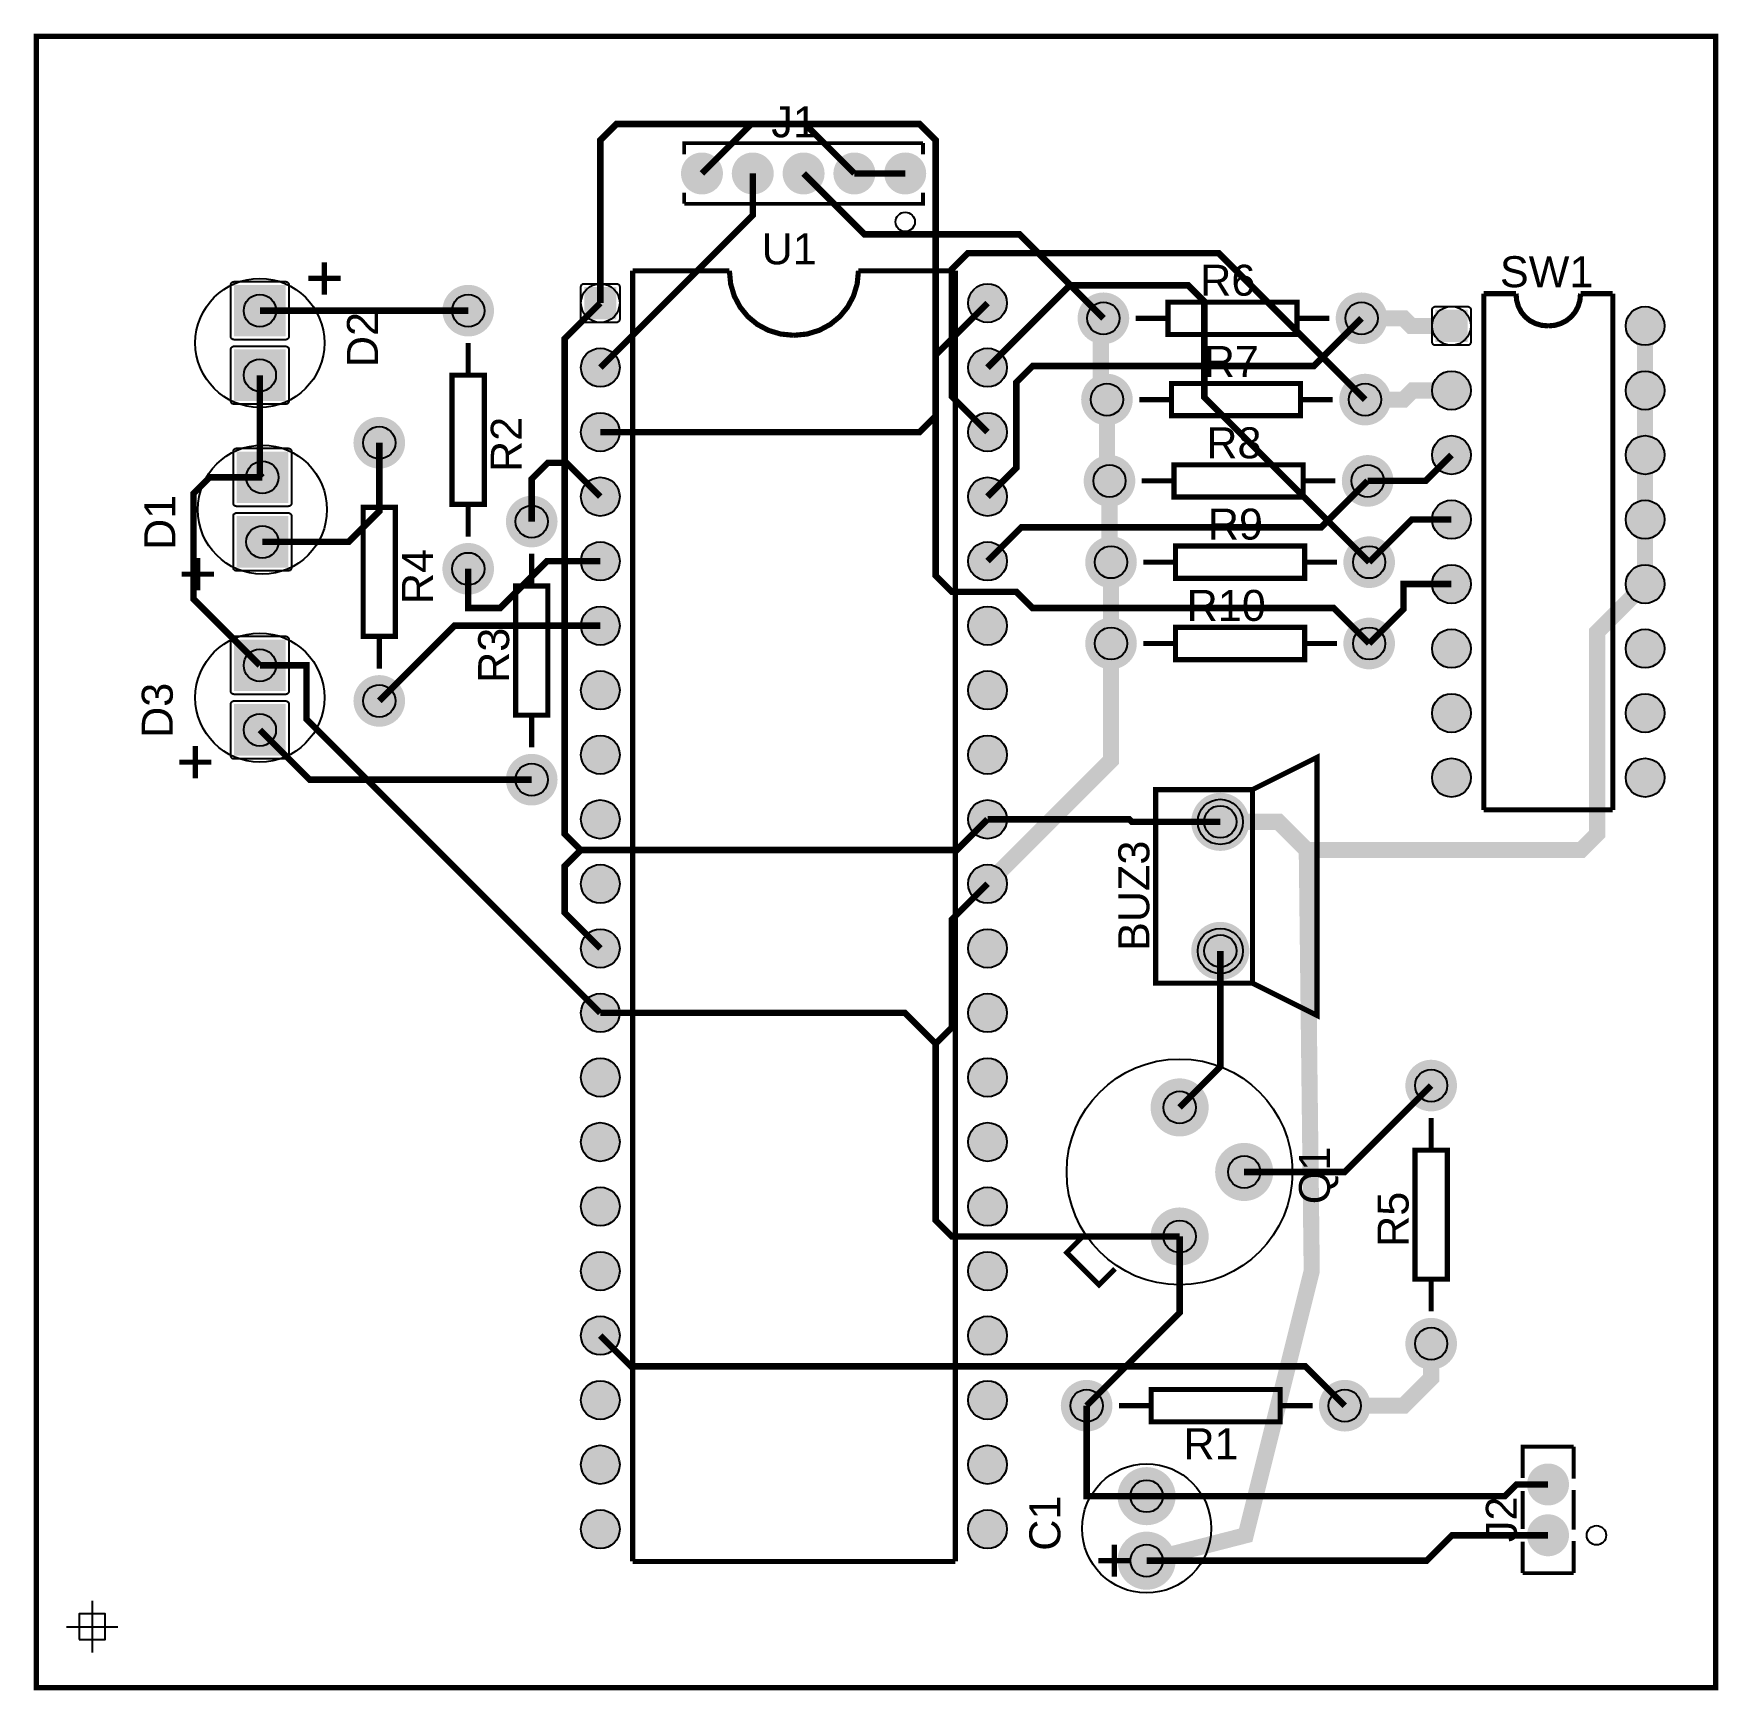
# Model space of a CAD drawing. Header units: inches. Extents: x -1.31 to 1.31, y -1.28 to 1.28.
import ezdxf

# ---------------------------------------------------------------- set-up
doc = ezdxf.new("R2010")
doc.units = ezdxf.units.IN
doc.layers.get('0').update_dxf_attribs({"linetype": 'CONTINUOUS'})

# ---------------------------------------------------------------- blocks, each defined once
blk = doc.blocks.new('EPAD')
at = {"const_width": 0.5}
blk.add_lwpolyline([(-0.25, 0, 1), (0.25, 0, 1)], format="xyb", close=True, dxfattribs=at)
blk = doc.blocks.new('RPAD')
blk.add_trace([(-0.5, -0.5), (-0.5, 0.5), (0.5, -0.5), (0.5, 0.5)])

msp = doc.modelspace()

# ---------------------------------------------------------------- linework, layer by layer
for points, const_width in [([(-1.301181, -1.279528), (1.301181, -1.279528), (1.301181, 1.279528), (-1.301181, 1.279528), (-1.301181, -1.279528)], 0.008), ([(-1.301181, -1.279528), (1.301181, -1.279528), (1.301181, 1.279528), (-1.301181, 1.279528), (-1.301181, -1.279528)], 0.008), ([(-0.427165, 0.866142), (-0.427165, 1.118504), (-0.402165, 1.143504), (-0.110039, 1.143504), (-0.033465, 1.066929)], 0.01), ([(-0.427165, 0.666142), (0.06752, 0.666142), (0.09252, 0.691142), (0.09252, 1.118504), (0.06752, 1.143504), (-0.19311, 1.143504), (-0.269685, 1.066929)], 0.01), ([(0.072776, 1.113929), (-0.297185, 1.113929), (-0.297185, 1.096797)], 0.006), ([(0.072776, 1.113929), (-0.297185, 1.113929), (-0.297185, 1.096797)], 0.006), ([(0.072776, 1.096797), (0.072776, 1.113929)], 0.006), ([(0.072776, 1.096797), (0.072776, 1.113929)], 0.006), ([(-0.427165, 0.766142), (-0.190945, 1.002362), (-0.190945, 1.066929)], 0.01), ([(0.352362, 0.84252), (0.222228, 0.972654), (-0.01793, 0.972654), (-0.112205, 1.066929)], 0.01), ([(-0.033465, 1.066929), (0.045276, 1.066929)], 0.01), ([(-0.297185, 1.019929), (0.072776, 1.019929), (0.072776, 1.037061)], 0.006), ([(-0.297185, 1.037061), (-0.297185, 1.019929)], 0.006), ([(-0.297185, 1.019929), (0.072776, 1.019929), (0.072776, 1.037061)], 0.006), ([(-0.297185, 1.037061), (-0.297185, 1.019929)], 0.006), ([(0.757874, 0.716535), (0.530905, 0.943504), (0.14252, 0.943504), (0.11752, 0.918504), (0.11752, 0.721457), (0.172835, 0.666142)], 0.01), ([(-0.854724, 0.929331), (-0.854724, 0.879331)], 0.008), ([(-0.854724, 0.929331), (-0.854724, 0.879331)], 0.008), ([(-0.377165, 0.916142), (-0.227165, 0.916142)], 0.008), ([(-0.377165, 0.916142), (-0.377165, -1.083858)], 0.008), ([(-0.377165, 0.916142), (-0.227165, 0.916142)], 0.008), ([(-0.377165, 0.916142), (-0.377165, -1.083858)], 0.008), ([(-0.127165, 0.816142), (-0.147828, 0.818142), (-0.166837, 0.823892), (-0.183855, 0.833017), (-0.19854, 0.845142), (-0.210554, 0.859892), (-0.219556, 0.876892), (-0.225206, 0.895767), (-0.227165, 0.916142)], 0.008), ([(-0.127165, 0.816142), (-0.147828, 0.818142), (-0.166837, 0.823892), (-0.183855, 0.833017), (-0.19854, 0.845142), (-0.210554, 0.859892), (-0.219556, 0.876892), (-0.225206, 0.895767), (-0.227165, 0.916142)], 0.008), ([(-0.127165, 0.816142), (-0.106791, 0.818142), (-0.087915, 0.823892), (-0.070915, 0.833017), (-0.056165, 0.845142), (-0.04404, 0.859892), (-0.034915, 0.876892), (-0.029165, 0.895767), (-0.027165, 0.916142)], 0.008), ([(-0.127165, 0.816142), (-0.106791, 0.818142), (-0.087915, 0.823892), (-0.070915, 0.833017), (-0.056165, 0.845142), (-0.04404, 0.859892), (-0.034915, 0.876892), (-0.029165, 0.895767), (-0.027165, 0.916142)], 0.008), ([(-0.027165, 0.916142), (0.122835, 0.916142)], 0.008), ([(-0.027165, 0.916142), (0.122835, 0.916142)], 0.008), ([(0.122835, 0.916142), (0.122835, -1.083858)], 0.008), ([(0.122835, 0.916142), (0.122835, -1.083858)], 0.008), ([(-0.829724, 0.904331), (-0.879724, 0.904331)], 0.008), ([(-0.829724, 0.904331), (-0.879724, 0.904331)], 0.008), ([(0.764173, 0.464567), (0.508847, 0.719893), (0.508847, 0.868504), (0.483847, 0.893504), (0.300197, 0.893504), (0.172835, 0.766142)], 0.01), ([(-0.427165, 0.866142), (-0.48248, 0.810827), (-0.48248, 0.043504), (-0.45748, 0.018504)], 0.01), ([(0.764173, 0.338583), (0.709252, 0.393504), (0.24252, 0.393504), (0.21752, 0.418504), (0.11752, 0.418504), (0.09252, 0.443504), (0.09252, 0.785827), (0.172835, 0.866142)], 0.01), ([(0.452362, 0.81752), (0.652362, 0.81752), (0.652362, 0.86752), (0.452362, 0.86752), (0.452362, 0.81752)], 0.008), ([(0.452362, 0.81752), (0.652362, 0.81752), (0.652362, 0.86752), (0.452362, 0.86752), (0.452362, 0.81752)], 0.008), ([(0.941732, 0.880709), (0.991732, 0.880709)], 0.008), ([(0.941732, 0.880709), (0.941732, 0.080709)], 0.008), ([(0.941732, 0.880709), (0.991732, 0.880709)], 0.008), ([(0.941732, 0.880709), (0.941732, 0.080709)], 0.008), ([(1.041732, 0.830709), (1.031258, 0.831668), (1.021685, 0.834443), (1.013168, 0.838883), (1.005857, 0.844834), (0.999906, 0.852144), (0.995467, 0.860662), (0.992691, 0.870234), (0.991732, 0.880709)], 0.008), ([(1.041732, 0.830709), (1.031258, 0.831668), (1.021685, 0.834443), (1.013168, 0.838883), (1.005857, 0.844834), (0.999906, 0.852144), (0.995467, 0.860662), (0.992691, 0.870234), (0.991732, 0.880709)], 0.008), ([(1.041732, 0.830709), (1.05192, 0.831668), (1.061357, 0.834443), (1.069857, 0.838883), (1.077232, 0.844834), (1.083295, 0.852144), (1.087857, 0.860662), (1.090732, 0.870234), (1.091732, 0.880709)], 0.008), ([(1.041732, 0.830709), (1.05192, 0.831668), (1.061357, 0.834443), (1.069857, 0.838883), (1.077232, 0.844834), (1.083295, 0.852144), (1.087857, 0.860662), (1.090732, 0.870234), (1.091732, 0.880709)], 0.008), ([(1.091732, 0.880709), (1.141732, 0.880709)], 0.008), ([(1.091732, 0.880709), (1.141732, 0.880709)], 0.008), ([(1.141732, 0.080709), (1.141732, 0.880709)], 0.008), ([(1.141732, 0.080709), (1.141732, 0.880709)], 0.008), ([(-0.63189, 0.854331), (-0.954724, 0.854331)], 0.01), ([(0.752362, 0.84252), (0.678346, 0.768504), (0.24252, 0.768504), (0.21752, 0.743504), (0.21752, 0.610827), (0.172835, 0.566142)], 0.01), ([(0.352362, 0.84252), (0.348425, 0.84252), (0.348425, 0.725984), (0.357874, 0.716535)], 0.025), ([(0.402362, 0.84252), (0.452362, 0.84252)], 0.008), ([(0.402362, 0.84252), (0.452362, 0.84252)], 0.008), ([(0.652362, 0.84252), (0.702362, 0.84252)], 0.008), ([(0.652362, 0.84252), (0.702362, 0.84252)], 0.008), ([(0.752362, 0.84252), (0.81752, 0.84252), (0.829331, 0.830709), (0.891732, 0.830709)], 0.025), ([(1.191732, 0.730709), (1.191732, 0.830709)], 0.025), ([(-0.63189, 0.804331), (-0.63189, 0.754331)], 0.008), ([(-0.63189, 0.804331), (-0.63189, 0.754331)], 0.008), ([(-0.950787, 0.596063), (-0.954724, 0.6), (-0.954724, 0.754331)], 0.01), ([(-0.65689, 0.554331), (-0.60689, 0.554331), (-0.60689, 0.754331), (-0.65689, 0.754331), (-0.65689, 0.554331)], 0.008), ([(-0.65689, 0.554331), (-0.60689, 0.554331), (-0.60689, 0.754331), (-0.65689, 0.754331), (-0.65689, 0.554331)], 0.008), ([(0.457874, 0.691535), (0.657874, 0.691535), (0.657874, 0.741535), (0.457874, 0.741535), (0.457874, 0.691535)], 0.008), ([(0.457874, 0.691535), (0.657874, 0.691535), (0.657874, 0.741535), (0.457874, 0.741535), (0.457874, 0.691535)], 0.008), ([(0.757874, 0.716535), (0.81752, 0.716535), (0.831693, 0.730709), (0.891732, 0.730709)], 0.025), ([(1.191732, 0.630709), (1.191732, 0.730709)], 0.025), ([(0.357874, 0.716535), (0.357874, 0.594488), (0.361811, 0.590551), (0.361811, 0.466929), (0.364173, 0.464567), (0.364173, 0.338583)], 0.025), ([(0.407874, 0.716535), (0.457874, 0.716535)], 0.008), ([(0.407874, 0.716535), (0.457874, 0.716535)], 0.008), ([(0.657874, 0.716535), (0.707874, 0.716535)], 0.008), ([(0.657874, 0.716535), (0.707874, 0.716535)], 0.008), ([(-0.769685, 0.649606), (-0.769685, 0.543504), (-0.817126, 0.496063), (-0.950787, 0.496063)], 0.01), ([(0.761811, 0.590551), (0.851575, 0.590551), (0.891732, 0.630709)], 0.01), ([(1.191732, 0.530709), (1.191732, 0.630709)], 0.025), ([(-0.950787, 0.596063), (-1.03248, 0.596063), (-1.05748, 0.571063), (-1.05748, 0.40748), (-0.954724, 0.304724)], 0.01), ([(-0.769685, 0.599606), (-0.769685, 0.549606)], 0.008), ([(-0.769685, 0.599606), (-0.769685, 0.549606)], 0.008), ([(-0.533465, 0.527559), (-0.533465, 0.593504), (-0.508465, 0.618504), (-0.479528, 0.618504), (-0.427165, 0.566142)], 0.01), ([(0.461811, 0.565551), (0.661811, 0.565551), (0.661811, 0.615551), (0.461811, 0.615551), (0.461811, 0.565551)], 0.008), ([(0.461811, 0.565551), (0.661811, 0.565551), (0.661811, 0.615551), (0.461811, 0.615551), (0.461811, 0.565551)], 0.008), ([(0.761811, 0.590551), (0.689764, 0.518504), (0.225197, 0.518504), (0.172835, 0.466142)], 0.01), ([(0.411811, 0.590551), (0.461811, 0.590551)], 0.008), ([(0.411811, 0.590551), (0.461811, 0.590551)], 0.008), ([(0.661811, 0.590551), (0.711811, 0.590551)], 0.008), ([(0.661811, 0.590551), (0.711811, 0.590551)], 0.008), ([(-0.794685, 0.349606), (-0.744685, 0.349606), (-0.744685, 0.549606), (-0.794685, 0.549606), (-0.794685, 0.349606)], 0.008), ([(-0.794685, 0.349606), (-0.744685, 0.349606), (-0.744685, 0.549606), (-0.794685, 0.549606), (-0.794685, 0.349606)], 0.008), ([(-0.63189, 0.554331), (-0.63189, 0.504331)], 0.008), ([(-0.63189, 0.554331), (-0.63189, 0.504331)], 0.008), ([(0.764173, 0.464567), (0.830315, 0.530709), (0.891732, 0.530709)], 0.01), ([(1.191732, 0.430709), (1.191732, 0.530709)], 0.025), ([(-1.050787, 0.421063), (-1.050787, 0.471063)], 0.008), ([(-1.050787, 0.421063), (-1.050787, 0.471063)], 0.008), ([(-0.63189, 0.454331), (-0.63189, 0.393504), (-0.58248, 0.393504), (-0.509843, 0.466142), (-0.427165, 0.466142)], 0.01), ([(-0.533465, 0.427559), (-0.533465, 0.477559)], 0.008), ([(-0.533465, 0.427559), (-0.533465, 0.477559)], 0.008), ([(0.464173, 0.439567), (0.664173, 0.439567), (0.664173, 0.489567), (0.464173, 0.489567), (0.464173, 0.439567)], 0.008), ([(0.464173, 0.439567), (0.664173, 0.439567), (0.664173, 0.489567), (0.464173, 0.489567), (0.464173, 0.439567)], 0.008), ([(-1.075787, 0.446063), (-1.025787, 0.446063)], 0.008), ([(-1.075787, 0.446063), (-1.025787, 0.446063)], 0.008), ([(0.414173, 0.464567), (0.464173, 0.464567)], 0.008), ([(0.414173, 0.464567), (0.464173, 0.464567)], 0.008), ([(0.664173, 0.464567), (0.714173, 0.464567)], 0.008), ([(0.664173, 0.464567), (0.714173, 0.464567)], 0.008), ([(-0.558465, 0.227559), (-0.508465, 0.227559), (-0.508465, 0.427559), (-0.558465, 0.427559), (-0.558465, 0.227559)], 0.008), ([(-0.558465, 0.227559), (-0.508465, 0.227559), (-0.508465, 0.427559), (-0.558465, 0.427559), (-0.558465, 0.227559)], 0.008), ([(1.191732, 0.430709), (1.11752, 0.356496), (1.11752, 0.043504), (1.09252, 0.018504), (0.66752, 0.018504)], 0.025), ([(0.764173, 0.338583), (0.81752, 0.391929), (0.81752, 0.430709), (0.891732, 0.430709)], 0.01), ([(-0.769685, 0.249606), (-0.65315, 0.366142), (-0.427165, 0.366142)], 0.01), ([(0.464173, 0.313583), (0.664173, 0.313583), (0.664173, 0.363583), (0.464173, 0.363583), (0.464173, 0.313583)], 0.008), ([(0.464173, 0.313583), (0.664173, 0.313583), (0.664173, 0.363583), (0.464173, 0.363583), (0.464173, 0.313583)], 0.008), ([(-0.769685, 0.349606), (-0.769685, 0.299606)], 0.008), ([(-0.769685, 0.349606), (-0.769685, 0.299606)], 0.008), ([(0.172835, -0.033858), (0.364173, 0.15748), (0.364173, 0.338583)], 0.025), ([(0.414173, 0.338583), (0.464173, 0.338583)], 0.008), ([(0.414173, 0.338583), (0.464173, 0.338583)], 0.008), ([(0.664173, 0.338583), (0.714173, 0.338583)], 0.008), ([(0.664173, 0.338583), (0.714173, 0.338583)], 0.008), ([(-0.427165, -0.233858), (-0.88248, 0.221457), (-0.88248, 0.304724), (-0.954724, 0.304724)], 0.01), ([(-0.533465, 0.127559), (-0.877559, 0.127559), (-0.954724, 0.204724)], 0.01), ([(-0.533465, 0.177559), (-0.533465, 0.227559)], 0.008), ([(-0.533465, 0.177559), (-0.533465, 0.227559)], 0.008), ([(-1.054724, 0.129724), (-1.054724, 0.179724)], 0.008), ([(-1.054724, 0.129724), (-1.054724, 0.179724)], 0.008), ([(-1.079724, 0.154724), (-1.029724, 0.154724)], 0.008), ([(-1.079724, 0.154724), (-1.029724, 0.154724)], 0.008), ([(0.583465, -0.187795), (0.683465, -0.237795), (0.683465, 0.162205), (0.583465, 0.112205)], 0.008), ([(0.583465, -0.187795), (0.683465, -0.237795), (0.683465, 0.162205), (0.583465, 0.112205)], 0.008), ([(0.433465, -0.187795), (0.433465, 0.112205), (0.583465, 0.112205), (0.583465, -0.187795), (0.433465, -0.187795)], 0.008), ([(0.433465, -0.187795), (0.433465, 0.112205), (0.583465, 0.112205), (0.583465, -0.187795), (0.433465, -0.187795)], 0.008), ([(0.941732, 0.080709), (1.141732, 0.080709)], 0.008), ([(0.941732, 0.080709), (1.141732, 0.080709)], 0.008), ([(0.172835, 0.066142), (0.125197, 0.018504), (-0.45748, 0.018504), (-0.48248, -0.006496), (-0.48248, -0.078543), (-0.427165, -0.133858)], 0.01), ([(0.172835, 0.066142), (0.39252, 0.066142), (0.396457, 0.062205), (0.533465, 0.062205)], 0.01), ([(0.533465, 0.062205), (0.623819, 0.062205), (0.66752, 0.018504)], 0.025), ([(0.419291, -1.082677), (0.572835, -1.043307), (0.675197, -0.633858), (0.66752, 0.018504)], 0.025), ([(0.172835, -0.033858), (0.11752, -0.089173), (0.11752, -0.256496), (0.09252, -0.281496)], 0.01), ([(0.470472, -0.380315), (0.533465, -0.317323), (0.533465, -0.137795)], 0.01), ([(-0.427165, -0.233858), (0.044882, -0.233858), (0.09252, -0.281496)], 0.01), ([(0.470472, -0.580315), (0.11752, -0.580315), (0.09252, -0.555315), (0.09252, -0.281496)], 0.01), ([(0.860236, -0.346457), (0.726378, -0.480315), (0.570472, -0.480315)], 0.01), ([(0.860236, -0.446457), (0.860236, -0.396457)], 0.008), ([(0.860236, -0.446457), (0.860236, -0.396457)], 0.008), ([(0.835236, -0.646457), (0.885236, -0.646457), (0.885236, -0.446457), (0.835236, -0.446457), (0.835236, -0.646457)], 0.008), ([(0.835236, -0.646457), (0.885236, -0.646457), (0.885236, -0.446457), (0.835236, -0.446457), (0.835236, -0.646457)], 0.008), ([(0.320472, -0.580315), (0.295472, -0.605315), (0.345472, -0.655315), (0.370472, -0.630315)], 0.008), ([(0.320472, -0.580315), (0.295472, -0.605315), (0.345472, -0.655315), (0.370472, -0.630315)], 0.008), ([(0.470472, -0.580315), (0.470472, -0.698425), (0.326378, -0.84252)], 0.01), ([(0.860236, -0.696457), (0.860236, -0.646457)], 0.008), ([(0.860236, -0.696457), (0.860236, -0.646457)], 0.008), ([(0.726378, -0.84252), (0.665354, -0.781496), (-0.379528, -0.781496), (-0.427165, -0.733858)], 0.01), ([(0.726378, -0.84252), (0.81752, -0.84252), (0.860236, -0.799803), (0.860236, -0.746457)], 0.025), ([(0.426378, -0.86752), (0.626378, -0.86752), (0.626378, -0.81752), (0.426378, -0.81752), (0.426378, -0.86752)], 0.008), ([(0.426378, -0.86752), (0.626378, -0.86752), (0.626378, -0.81752), (0.426378, -0.81752), (0.426378, -0.86752)], 0.008), ([(0.419291, -0.982677), (0.326378, -0.982677), (0.326378, -0.84252)], 0.01), ([(0.426378, -0.84252), (0.376378, -0.84252)], 0.008), ([(0.426378, -0.84252), (0.376378, -0.84252)], 0.008), ([(0.676378, -0.84252), (0.626378, -0.84252)], 0.008), ([(0.676378, -0.84252), (0.626378, -0.84252)], 0.008), ([(1.080968, -0.905937), (1.001969, -0.905937), (1.001969, -0.954649)], 0.006), ([(1.080968, -0.905937), (1.001969, -0.905937), (1.001969, -0.954649)], 0.006), ([(1.080968, -0.955745), (1.080968, -0.905937)], 0.006), ([(1.080968, -0.955745), (1.080968, -0.905937)], 0.006), ([(0.419291, -0.982677), (0.974409, -0.982677), (0.99252, -0.964567), (1.041339, -0.964567)], 0.01), ([(1.001969, -0.974485), (1.001969, -1.033389)], 0.006), ([(1.001969, -0.974485), (1.001969, -1.033389)], 0.006), ([(1.080968, -1.034485), (1.080968, -0.973389)], 0.006), ([(1.080968, -1.034485), (1.080968, -0.973389)], 0.006), ([(0.419291, -1.082677), (0.85315, -1.082677), (0.89252, -1.043307), (1.041339, -1.043307)], 0.01), ([(0.369291, -1.107677), (0.369291, -1.057677)], 0.008), ([(0.369291, -1.107677), (0.369291, -1.057677)], 0.008), ([(1.001969, -1.053225), (1.001969, -1.101937)], 0.006), ([(1.001969, -1.053225), (1.001969, -1.101937)], 0.006), ([(1.080968, -1.101937), (1.080968, -1.052129)], 0.006), ([(1.080968, -1.101937), (1.080968, -1.052129)], 0.006), ([(0.122835, -1.083858), (-0.377165, -1.083858)], 0.008), ([(0.122835, -1.083858), (-0.377165, -1.083858)], 0.008), ([(0.344291, -1.082677), (0.394291, -1.082677)], 0.008), ([(0.344291, -1.082677), (0.394291, -1.082677)], 0.008), ([(1.001969, -1.101937), (1.080968, -1.101937)], 0.006), ([(1.001969, -1.101937), (1.080968, -1.101937)], 0.006)]:
    msp.add_lwpolyline(points, dxfattribs=dict(const_width=const_width))
for points in [[(-0.909724, 0.894331), (-0.909724, 0.814331), (-0.909824, 0.813308), (-0.91011, 0.812363), (-0.910565, 0.811513), (-0.91117, 0.810776), (-0.911907, 0.810171), (-0.912757, 0.809717), (-0.913702, 0.80943), (-0.914724, 0.809331), (-0.994724, 0.809331), (-0.995747, 0.80943), (-0.996692, 0.809717), (-0.997542, 0.810171), (-0.998279, 0.810776), (-0.998884, 0.811513), (-0.999339, 0.812363), (-0.999625, 0.813308), (-0.999724, 0.814331), (-0.999724, 0.894331), (-0.999625, 0.895353), (-0.999339, 0.896298), (-0.998884, 0.897149), (-0.998279, 0.897885), (-0.997542, 0.89849), (-0.996692, 0.898945), (-0.995747, 0.899231), (-0.994724, 0.899331), (-0.914724, 0.899331), (-0.913702, 0.899231), (-0.912757, 0.898945), (-0.911907, 0.89849), (-0.91117, 0.897885), (-0.910565, 0.897149), (-0.91011, 0.896298), (-0.909824, 0.895353), (-0.909724, 0.894331)], [(-0.397165, 0.891142), (-0.397165, 0.841142), (-0.397265, 0.840119), (-0.397551, 0.839174), (-0.398006, 0.838324), (-0.398611, 0.837587), (-0.399348, 0.836982), (-0.400198, 0.836528), (-0.401143, 0.836241), (-0.402165, 0.836142), (-0.452165, 0.836142), (-0.453188, 0.836241), (-0.454133, 0.836528), (-0.454983, 0.836982), (-0.45572, 0.837587), (-0.456325, 0.838324), (-0.45678, 0.839174), (-0.457066, 0.840119), (-0.457165, 0.841142), (-0.457165, 0.891142), (-0.457066, 0.892164), (-0.45678, 0.893109), (-0.456325, 0.89396), (-0.45572, 0.894696), (-0.454983, 0.895301), (-0.454133, 0.895756), (-0.453188, 0.896042), (-0.452165, 0.896142), (-0.402165, 0.896142), (-0.401143, 0.896042), (-0.400198, 0.895756), (-0.399348, 0.895301), (-0.398611, 0.894696), (-0.398006, 0.89396), (-0.397551, 0.893109), (-0.397265, 0.892164), (-0.397165, 0.891142)], [(0.921732, 0.855709), (0.921732, 0.805709), (0.921633, 0.804686), (0.921346, 0.803741), (0.920892, 0.802891), (0.920287, 0.802154), (0.91955, 0.801549), (0.9187, 0.801094), (0.917755, 0.800808), (0.916732, 0.800709), (0.866732, 0.800709), (0.86571, 0.800808), (0.864765, 0.801094), (0.863915, 0.801549), (0.863178, 0.802154), (0.862573, 0.802891), (0.862118, 0.803741), (0.861832, 0.804686), (0.861732, 0.805709), (0.861732, 0.855709), (0.861832, 0.856731), (0.862118, 0.857676), (0.862573, 0.858527), (0.863178, 0.859263), (0.863915, 0.859868), (0.864765, 0.860323), (0.86571, 0.860609), (0.866732, 0.860709), (0.916732, 0.860709), (0.917755, 0.860609), (0.9187, 0.860323), (0.91955, 0.859868), (0.920287, 0.859263), (0.920892, 0.858527), (0.921346, 0.857676), (0.921633, 0.856731), (0.921732, 0.855709)], [(-0.909724, 0.794331), (-0.909724, 0.714331), (-0.909824, 0.713308), (-0.91011, 0.712363), (-0.910565, 0.711513), (-0.91117, 0.710776), (-0.911907, 0.710171), (-0.912757, 0.709717), (-0.913702, 0.70943), (-0.914724, 0.709331), (-0.994724, 0.709331), (-0.995747, 0.70943), (-0.996692, 0.709717), (-0.997542, 0.710171), (-0.998279, 0.710776), (-0.998884, 0.711513), (-0.999339, 0.712363), (-0.999625, 0.713308), (-0.999724, 0.714331), (-0.999724, 0.794331), (-0.999625, 0.795353), (-0.999339, 0.796298), (-0.998884, 0.797149), (-0.998279, 0.797885), (-0.997542, 0.79849), (-0.996692, 0.798945), (-0.995747, 0.799231), (-0.994724, 0.799331), (-0.914724, 0.799331), (-0.913702, 0.799231), (-0.912757, 0.798945), (-0.911907, 0.79849), (-0.91117, 0.797885), (-0.910565, 0.797149), (-0.91011, 0.796298), (-0.909824, 0.795353), (-0.909724, 0.794331)], [(-0.995787, 0.556063), (-0.995787, 0.636063), (-0.995688, 0.637085), (-0.995402, 0.638031), (-0.994947, 0.638881), (-0.994342, 0.639618), (-0.993605, 0.640222), (-0.992755, 0.640677), (-0.99181, 0.640963), (-0.990787, 0.641063), (-0.910787, 0.641063), (-0.909765, 0.640963), (-0.90882, 0.640677), (-0.90797, 0.640222), (-0.907233, 0.639618), (-0.906628, 0.638881), (-0.906173, 0.638031), (-0.905887, 0.637085), (-0.905787, 0.636063), (-0.905787, 0.556063), (-0.905887, 0.555041), (-0.906173, 0.554095), (-0.906628, 0.553245), (-0.907233, 0.552508), (-0.90797, 0.551904), (-0.90882, 0.551449), (-0.909765, 0.551163), (-0.910787, 0.551063), (-0.990787, 0.551063), (-0.99181, 0.551163), (-0.992755, 0.551449), (-0.993605, 0.551904), (-0.994342, 0.552508), (-0.994947, 0.553245), (-0.995402, 0.554095), (-0.995688, 0.555041), (-0.995787, 0.556063)], [(-0.995787, 0.456063), (-0.995787, 0.536063), (-0.995688, 0.537085), (-0.995402, 0.538031), (-0.994947, 0.538881), (-0.994342, 0.539618), (-0.993605, 0.540222), (-0.992755, 0.540677), (-0.99181, 0.540963), (-0.990787, 0.541063), (-0.910787, 0.541063), (-0.909765, 0.540963), (-0.90882, 0.540677), (-0.90797, 0.540222), (-0.907233, 0.539618), (-0.906628, 0.538881), (-0.906173, 0.538031), (-0.905887, 0.537085), (-0.905787, 0.536063), (-0.905787, 0.456063), (-0.905887, 0.455041), (-0.906173, 0.454095), (-0.906628, 0.453245), (-0.907233, 0.452508), (-0.90797, 0.451904), (-0.90882, 0.451449), (-0.909765, 0.451163), (-0.910787, 0.451063), (-0.990787, 0.451063), (-0.99181, 0.451163), (-0.992755, 0.451449), (-0.993605, 0.451904), (-0.994342, 0.452508), (-0.994947, 0.453245), (-0.995402, 0.454095), (-0.995688, 0.455041), (-0.995787, 0.456063)], [(-0.999724, 0.264724), (-0.999724, 0.344724), (-0.999625, 0.345747), (-0.999339, 0.346692), (-0.998884, 0.347543), (-0.998279, 0.348279), (-0.997542, 0.348884), (-0.996692, 0.349339), (-0.995747, 0.349625), (-0.994724, 0.349724), (-0.914724, 0.349724), (-0.913702, 0.349625), (-0.912757, 0.349339), (-0.911907, 0.348884), (-0.91117, 0.348279), (-0.910565, 0.347543), (-0.91011, 0.346692), (-0.909824, 0.345747), (-0.909724, 0.344724), (-0.909724, 0.264724), (-0.909824, 0.263702), (-0.91011, 0.262757), (-0.910565, 0.261906), (-0.91117, 0.26117), (-0.911907, 0.260565), (-0.912757, 0.26011), (-0.913702, 0.259824), (-0.914724, 0.259724), (-0.994724, 0.259724), (-0.995747, 0.259824), (-0.996692, 0.26011), (-0.997542, 0.260565), (-0.998279, 0.26117), (-0.998884, 0.261906), (-0.999339, 0.262757), (-0.999625, 0.263702), (-0.999724, 0.264724)], [(-0.999724, 0.164724), (-0.999724, 0.244724), (-0.999625, 0.245747), (-0.999339, 0.246692), (-0.998884, 0.247543), (-0.998279, 0.248279), (-0.997542, 0.248884), (-0.996692, 0.249339), (-0.995747, 0.249625), (-0.994724, 0.249724), (-0.914724, 0.249724), (-0.913702, 0.249625), (-0.912757, 0.249339), (-0.911907, 0.248884), (-0.91117, 0.248279), (-0.910565, 0.247543), (-0.91011, 0.246692), (-0.909824, 0.245747), (-0.909724, 0.244724), (-0.909724, 0.164724), (-0.909824, 0.163702), (-0.91011, 0.162757), (-0.910565, 0.161906), (-0.91117, 0.16117), (-0.911907, 0.160565), (-0.912757, 0.16011), (-0.913702, 0.159824), (-0.914724, 0.159724), (-0.994724, 0.159724), (-0.995747, 0.159824), (-0.996692, 0.16011), (-0.997542, 0.160565), (-0.998279, 0.16117), (-0.998884, 0.161906), (-0.999339, 0.162757), (-0.999625, 0.163702), (-0.999724, 0.164724)]]:
    msp.add_lwpolyline(points, close=True)
for points in [[(-1.214567, -1.145039), (-1.214567, -1.225039)], [(-1.214567, -1.145039), (-1.214567, -1.225039)], [(-1.234567, -1.205039), (-1.194567, -1.205039), (-1.194567, -1.165039), (-1.234567, -1.165039), (-1.234567, -1.205039)], [(-1.234567, -1.205039), (-1.194567, -1.205039), (-1.194567, -1.165039), (-1.234567, -1.165039), (-1.234567, -1.205039)], [(-1.254567, -1.185039), (-1.174567, -1.185039)], [(-1.254567, -1.185039), (-1.174567, -1.185039)]]:
    msp.add_lwpolyline(points)
for centre, radius in [((0.045276, 0.991929), 0.015), ((0.045276, 0.991929), 0.015), ((-0.954724, 0.804331), 0.1), ((-0.954724, 0.804331), 0.1), ((-0.427165, 0.866142), 0.03), ((0.172835, 0.866142), 0.03), ((-0.954724, 0.854331), 0.025), ((-0.63189, 0.854331), 0.025), ((0.352362, 0.84252), 0.025), ((0.752362, 0.84252), 0.025), ((0.891732, 0.830709), 0.03), ((1.191732, 0.830709), 0.03), ((-0.954724, 0.804331), 0), ((-0.954724, 0.804331), 0), ((-0.427165, 0.766142), 0.03), ((0.172835, 0.766142), 0.03), ((-0.954724, 0.754331), 0.025), ((0.891732, 0.730709), 0.03), ((1.191732, 0.730709), 0.03), ((0.357874, 0.716535), 0.025), ((0.757874, 0.716535), 0.025), ((-0.427165, 0.666142), 0.03), ((0.172835, 0.666142), 0.03), ((-0.769685, 0.649606), 0.025), ((0.891732, 0.630709), 0.03), ((1.191732, 0.630709), 0.03), ((-0.950787, 0.546063), 0.1), ((-0.950787, 0.546063), 0.1), ((-0.950787, 0.596063), 0.025), ((0.361811, 0.590551), 0.025), ((0.761811, 0.590551), 0.025), ((-0.427165, 0.566142), 0.03), ((0.172835, 0.566142), 0.03), ((-0.533465, 0.527559), 0.025), ((0.891732, 0.530709), 0.03), ((1.191732, 0.530709), 0.03), ((-0.950787, 0.546063), 0), ((-0.950787, 0.546063), 0), ((-0.950787, 0.496063), 0.025), ((-0.427165, 0.466142), 0.03), ((0.172835, 0.466142), 0.03), ((-0.63189, 0.454331), 0.025), ((0.364173, 0.464567), 0.025), ((0.764173, 0.464567), 0.025), ((0.891732, 0.430709), 0.03), ((1.191732, 0.430709), 0.03), ((-0.427165, 0.366142), 0.03), ((0.172835, 0.366142), 0.03), ((-0.954724, 0.254724), 0.1), ((-0.954724, 0.254724), 0.1), ((0.364173, 0.338583), 0.025), ((0.764173, 0.338583), 0.025), ((0.891732, 0.330709), 0.03), ((1.191732, 0.330709), 0.03), ((-0.954724, 0.304724), 0.025), ((-0.427165, 0.266142), 0.03), ((0.172835, 0.266142), 0.03), ((-0.769685, 0.249606), 0.025), ((-0.954724, 0.254724), 0), ((-0.954724, 0.254724), 0), ((0.891732, 0.230709), 0.03), ((1.191732, 0.230709), 0.03), ((-0.954724, 0.204724), 0.025), ((-0.427165, 0.166142), 0.03), ((0.172835, 0.166142), 0.03), ((0.891732, 0.130709), 0.03), ((1.191732, 0.130709), 0.03), ((-0.533465, 0.127559), 0.025), ((-0.427165, 0.066142), 0.03), ((0.172835, 0.066142), 0.03), ((0.533465, 0.062205), 0.035), ((0.533465, 0.062205), 0.035), ((0.533465, 0.062205), 0.025), ((-0.427165, -0.033858), 0.03), ((0.172835, -0.033858), 0.03), ((-0.427165, -0.133858), 0.03), ((0.172835, -0.133858), 0.03), ((0.533465, -0.137795), 0.035), ((0.533465, -0.137795), 0.035), ((0.533465, -0.137795), 0.025), ((0.533465, -0.137795), 0), ((0.533465, -0.137795), 0), ((-0.427165, -0.233858), 0.03), ((0.172835, -0.233858), 0.03), ((-0.427165, -0.333858), 0.03), ((0.172835, -0.333858), 0.03), ((0.470472, -0.480315), 0.175), ((0.470472, -0.480315), 0.175), ((0.860236, -0.346457), 0.025), ((0.470472, -0.380315), 0.025), ((-0.427165, -0.433858), 0.03), ((0.172835, -0.433858), 0.03), ((0.570472, -0.480315), 0.025), ((-0.427165, -0.533858), 0.03), ((0.172835, -0.533858), 0.03), ((0.470472, -0.580315), 0.025), ((-0.427165, -0.633858), 0.03), ((0.172835, -0.633858), 0.03), ((-0.427165, -0.733858), 0.03), ((0.172835, -0.733858), 0.03), ((0.860236, -0.746457), 0.025), ((-0.427165, -0.833858), 0.03), ((0.172835, -0.833858), 0.03), ((0.326378, -0.84252), 0.025), ((0.726378, -0.84252), 0.025), ((-0.427165, -0.933858), 0.03), ((0.172835, -0.933858), 0.03), ((0.419291, -1.032677), 0.1), ((0.419291, -1.032677), 0.1), ((0.419291, -0.982677), 0.025), ((-0.427165, -1.033858), 0.03), ((0.172835, -1.033858), 0.03), ((1.116339, -1.043307), 0.015), ((1.116339, -1.043307), 0.015), ((0.419291, -1.082677), 0.025)]:
    msp.add_circle(centre, radius)

# ---------------------------------------------------------------- block references
for p, xscale, yscale in [((-0.269685, 1.066929), 0.065, 0.065), ((-0.269685, 1.066929), 0.065, 0.065), ((-0.190945, 1.066929), 0.065, 0.065), ((-0.190945, 1.066929), 0.065, 0.065), ((-0.112205, 1.066929), 0.065, 0.065), ((-0.112205, 1.066929), 0.065, 0.065), ((-0.033465, 1.066929), 0.065, 0.065), ((-0.033465, 1.066929), 0.065, 0.065), ((0.045276, 1.066929), 0.065, 0.065), ((0.045276, 1.066929), 0.065, 0.065), ((-0.269685, 1.066929), 0.055, 0.055), ((-0.269685, 1.066929), 0.055, 0.055), ((-0.190945, 1.066929), 0.055, 0.055), ((-0.190945, 1.066929), 0.055, 0.055), ((-0.112205, 1.066929), 0.055, 0.055), ((-0.112205, 1.066929), 0.055, 0.055), ((-0.033465, 1.066929), 0.055, 0.055), ((-0.033465, 1.066929), 0.055, 0.055), ((0.045276, 1.066929), 0.055, 0.055), ((0.045276, 1.066929), 0.055, 0.055), ((-0.63189, 0.854331), 0.08, 0.08), ((-0.63189, 0.854331), 0.07, 0.07), ((0.172835, 0.866142), 0.06, 0.06), ((0.172835, 0.866142), 0.05, 0.05), ((0.352362, 0.84252), 0.08, 0.08), ((0.352362, 0.84252), 0.07, 0.07), ((0.752362, 0.84252), 0.08, 0.08), ((0.752362, 0.84252), 0.07, 0.07), ((1.191732, 0.830709), 0.06, 0.06), ((1.191732, 0.830709), 0.05, 0.05), ((-0.427165, 0.766142), 0.06, 0.06), ((-0.427165, 0.766142), 0.05, 0.05), ((0.172835, 0.766142), 0.06, 0.06), ((0.172835, 0.766142), 0.05, 0.05), ((0.891732, 0.730709), 0.06, 0.06), ((1.191732, 0.730709), 0.06, 0.06), ((0.357874, 0.716535), 0.08, 0.08), ((0.357874, 0.716535), 0.07, 0.07), ((0.757874, 0.716535), 0.08, 0.08), ((0.757874, 0.716535), 0.07, 0.07), ((0.891732, 0.730709), 0.05, 0.05), ((1.191732, 0.730709), 0.05, 0.05), ((-0.769685, 0.649606), 0.08, 0.08), ((-0.769685, 0.649606), 0.07, 0.07), ((-0.427165, 0.666142), 0.06, 0.06), ((-0.427165, 0.666142), 0.05, 0.05), ((0.172835, 0.666142), 0.06, 0.06), ((0.172835, 0.666142), 0.05, 0.05), ((0.891732, 0.630709), 0.06, 0.06), ((0.891732, 0.630709), 0.05, 0.05), ((1.191732, 0.630709), 0.06, 0.06), ((1.191732, 0.630709), 0.05, 0.05), ((0.361811, 0.590551), 0.08, 0.08), ((0.761811, 0.590551), 0.08, 0.08), ((0.361811, 0.590551), 0.07, 0.07), ((0.761811, 0.590551), 0.07, 0.07), ((-0.427165, 0.566142), 0.06, 0.06), ((-0.427165, 0.566142), 0.05, 0.05), ((0.172835, 0.566142), 0.06, 0.06), ((0.172835, 0.566142), 0.05, 0.05), ((-0.533465, 0.527559), 0.08, 0.08), ((-0.533465, 0.527559), 0.07, 0.07), ((0.891732, 0.530709), 0.06, 0.06), ((0.891732, 0.530709), 0.05, 0.05), ((1.191732, 0.530709), 0.06, 0.06), ((1.191732, 0.530709), 0.05, 0.05), ((-0.427165, 0.466142), 0.06, 0.06), ((0.172835, 0.466142), 0.06, 0.06), ((0.364173, 0.464567), 0.08, 0.08), ((0.364173, 0.464567), 0.07, 0.07), ((0.764173, 0.464567), 0.08, 0.08), ((0.764173, 0.464567), 0.07, 0.07), ((-0.63189, 0.454331), 0.08, 0.08), ((-0.63189, 0.454331), 0.07, 0.07), ((-0.427165, 0.466142), 0.05, 0.05), ((0.172835, 0.466142), 0.05, 0.05), ((0.891732, 0.430709), 0.06, 0.06), ((0.891732, 0.430709), 0.05, 0.05), ((1.191732, 0.430709), 0.06, 0.06), ((1.191732, 0.430709), 0.05, 0.05), ((-0.427165, 0.366142), 0.06, 0.06), ((0.172835, 0.366142), 0.06, 0.06), ((-0.427165, 0.366142), 0.05, 0.05), ((0.172835, 0.366142), 0.05, 0.05), ((0.364173, 0.338583), 0.08, 0.08), ((0.364173, 0.338583), 0.07, 0.07), ((0.764173, 0.338583), 0.08, 0.08), ((0.764173, 0.338583), 0.07, 0.07), ((0.891732, 0.330709), 0.06, 0.06), ((0.891732, 0.330709), 0.05, 0.05), ((1.191732, 0.330709), 0.06, 0.06), ((1.191732, 0.330709), 0.05, 0.05), ((-0.769685, 0.249606), 0.08, 0.08), ((-0.427165, 0.266142), 0.06, 0.06), ((-0.427165, 0.266142), 0.05, 0.05), ((0.172835, 0.266142), 0.06, 0.06), ((0.172835, 0.266142), 0.05, 0.05), ((-0.769685, 0.249606), 0.07, 0.07), ((0.891732, 0.230709), 0.06, 0.06), ((0.891732, 0.230709), 0.05, 0.05), ((1.191732, 0.230709), 0.06, 0.06), ((1.191732, 0.230709), 0.05, 0.05), ((-0.427165, 0.166142), 0.06, 0.06), ((-0.427165, 0.166142), 0.05, 0.05), ((0.172835, 0.166142), 0.06, 0.06), ((0.172835, 0.166142), 0.05, 0.05), ((-0.533465, 0.127559), 0.08, 0.08), ((-0.533465, 0.127559), 0.07, 0.07), ((0.891732, 0.130709), 0.06, 0.06), ((1.191732, 0.130709), 0.06, 0.06), ((0.891732, 0.130709), 0.05, 0.05), ((1.191732, 0.130709), 0.05, 0.05), ((0.533465, 0.062205), 0.09, 0.09), ((-0.427165, 0.066142), 0.06, 0.06), ((-0.427165, 0.066142), 0.05, 0.05), ((0.172835, 0.066142), 0.06, 0.06), ((0.172835, 0.066142), 0.05, 0.05), ((0.533465, 0.062205), 0.08, 0.08), ((-0.427165, -0.033858), 0.06, 0.06), ((-0.427165, -0.033858), 0.05, 0.05), ((0.172835, -0.033858), 0.06, 0.06), ((0.172835, -0.033858), 0.05, 0.05), ((-0.427165, -0.133858), 0.06, 0.06), ((0.172835, -0.133858), 0.06, 0.06), ((0.533465, -0.137795), 0.09, 0.09), ((0.533465, -0.137795), 0.08, 0.08), ((-0.427165, -0.133858), 0.05, 0.05), ((0.172835, -0.133858), 0.05, 0.05), ((-0.427165, -0.233858), 0.06, 0.06), ((0.172835, -0.233858), 0.06, 0.06), ((-0.427165, -0.233858), 0.05, 0.05), ((0.172835, -0.233858), 0.05, 0.05), ((-0.427165, -0.333858), 0.06, 0.06), ((-0.427165, -0.333858), 0.05, 0.05), ((0.172835, -0.333858), 0.06, 0.06), ((0.172835, -0.333858), 0.05, 0.05), ((0.860236, -0.346457), 0.08, 0.08), ((0.860236, -0.346457), 0.07, 0.07), ((0.470472, -0.380315), 0.09, 0.09), ((0.470472, -0.380315), 0.08, 0.08), ((-0.427165, -0.433858), 0.06, 0.06), ((-0.427165, -0.433858), 0.05, 0.05), ((0.172835, -0.433858), 0.06, 0.06), ((0.172835, -0.433858), 0.05, 0.05), ((0.570472, -0.480315), 0.09, 0.09), ((0.570472, -0.480315), 0.08, 0.08), ((-0.427165, -0.533858), 0.06, 0.06), ((-0.427165, -0.533858), 0.05, 0.05), ((0.172835, -0.533858), 0.06, 0.06), ((0.172835, -0.533858), 0.05, 0.05), ((0.470472, -0.580315), 0.09, 0.09), ((0.470472, -0.580315), 0.08, 0.08), ((-0.427165, -0.633858), 0.06, 0.06), ((-0.427165, -0.633858), 0.05, 0.05), ((0.172835, -0.633858), 0.06, 0.06), ((0.172835, -0.633858), 0.05, 0.05), ((-0.427165, -0.733858), 0.06, 0.06), ((0.172835, -0.733858), 0.06, 0.06), ((-0.427165, -0.733858), 0.05, 0.05), ((0.172835, -0.733858), 0.05, 0.05), ((0.860236, -0.746457), 0.08, 0.08), ((0.860236, -0.746457), 0.07, 0.07), ((-0.427165, -0.833858), 0.06, 0.06), ((-0.427165, -0.833858), 0.05, 0.05), ((0.172835, -0.833858), 0.06, 0.06), ((0.172835, -0.833858), 0.05, 0.05), ((0.326378, -0.84252), 0.08, 0.08), ((0.326378, -0.84252), 0.07, 0.07), ((0.726378, -0.84252), 0.08, 0.08), ((0.726378, -0.84252), 0.07, 0.07), ((-0.427165, -0.933858), 0.06, 0.06), ((-0.427165, -0.933858), 0.05, 0.05), ((0.172835, -0.933858), 0.06, 0.06), ((0.172835, -0.933858), 0.05, 0.05), ((0.419291, -0.982677), 0.09, 0.09), ((1.041339, -0.964567), 0.065, 0.065), ((1.041339, -0.964567), 0.065, 0.065), ((1.041339, -0.964567), 0.055, 0.055), ((1.041339, -0.964567), 0.055, 0.055), ((0.419291, -0.982677), 0.08, 0.08), ((-0.427165, -1.033858), 0.06, 0.06), ((-0.427165, -1.033858), 0.05, 0.05), ((0.172835, -1.033858), 0.06, 0.06), ((0.172835, -1.033858), 0.05, 0.05), ((1.041339, -1.043307), 0.065, 0.065), ((1.041339, -1.043307), 0.065, 0.065), ((1.041339, -1.043307), 0.055, 0.055), ((1.041339, -1.043307), 0.055, 0.055), ((0.419291, -1.082677), 0.09, 0.09), ((0.419291, -1.082677), 0.08, 0.08)]:
    msp.add_blockref('EPAD', p, dxfattribs=dict(xscale=xscale, yscale=yscale))
for p, xscale, yscale, rotation in [((-0.954724, 0.854331), 0.08, 0.08, 270), ((-0.427165, 0.866142), 0.05, 0.05, 270), ((0.891732, 0.830709), 0.05, 0.05, 270), ((-0.954724, 0.754331), 0.08, 0.08, 270), ((-0.950787, 0.596063), 0.08, 0.08, 90), ((-0.950787, 0.496063), 0.08, 0.08, 90), ((-0.954724, 0.304724), 0.08, 0.08, 90), ((-0.954724, 0.204724), 0.08, 0.08, 90)]:
    msp.add_blockref('RPAD', p, dxfattribs=dict(xscale=xscale, yscale=yscale, rotation=rotation))

# ---------------------------------------------------------------- texts
at = {"width": 1.041667}
for s, p in [('J1', (-0.162205, 1.122929)), ('J1', (-0.162205, 1.122929)), ('U1', (-0.177165, 0.926142)), ('U1', (-0.177165, 0.926142)), ('R6', (0.502362, 0.87752)), ('R6', (0.502362, 0.87752)), ('SW1', (0.966732, 0.890709)), ('SW1', (0.966732, 0.890709)), ('R7', (0.507874, 0.751535)), ('R7', (0.507874, 0.751535)), ('R8', (0.511811, 0.625551)), ('R8', (0.511811, 0.625551)), ('R9', (0.514173, 0.499567)), ('R9', (0.514173, 0.499567)), ('R10', (0.481299, 0.373583)), ('R10', (0.481299, 0.373583)), ('R1', (0.476378, -0.92552)), ('R1', (0.476378, -0.92552))]:
    msp.add_text(s, height=0.048, dxfattribs=at).set_placement(p)
for s, p in [('D2', (-0.771724, 0.766831)), ('D2', (-0.771724, 0.766831)), ('R2', (-0.54889, 0.604331)), ('R2', (-0.54889, 0.604331)), ('D1', (-1.085787, 0.483563)), ('D1', (-1.085787, 0.483563)), ('R4', (-0.686685, 0.399606)), ('R4', (-0.686685, 0.399606)), ('R3', (-0.568465, 0.277559)), ('R3', (-0.568465, 0.277559)), ('D3', (-1.089724, 0.192224)), ('D3', (-1.089724, 0.192224)), ('BUZ3', (0.423465, -0.137795)), ('BUZ3', (0.423465, -0.137795)), ('Q1', (0.703472, -0.530315)), ('Q1', (0.703472, -0.530315)), ('R5', (0.825236, -0.596457)), ('R5', (0.825236, -0.596457)), ('C1', (0.285669, -1.067291)), ('C1', (0.285669, -1.067291)), ('J2', (0.992968, -1.053937)), ('J2', (0.992968, -1.053937))]:
    msp.add_text(s, height=0.048, rotation=90, dxfattribs=at).set_placement(p)

doc.saveas('drawing.dxf')
